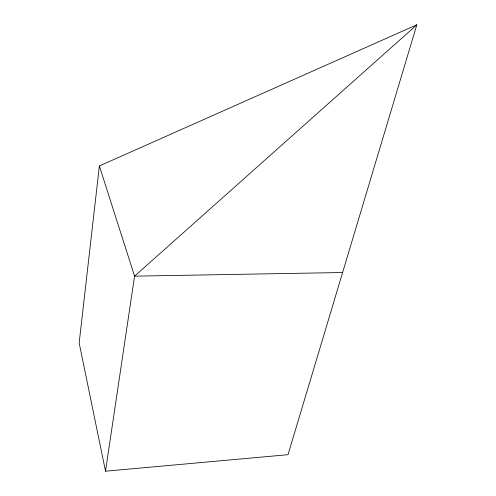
<?xml version="1.0" encoding="UTF-8"?>
<svg xmlns="http://www.w3.org/2000/svg" width="496" height="496" viewBox="0 0 496 496"><rect width="100%" height="100%" fill="white"/><g stroke="black" fill="none" stroke-linecap="round" stroke-linejoin="round"><path stroke-width="0.74" d="M99.367 165.962L79.162 342.953L105.512 471.2L288.021 454.689L416.838 24.8L99.367 165.962L134.571 276.154L105.512 471.2M416.838 24.8L134.571 276.154L342.612 272.521"/></g></svg>
